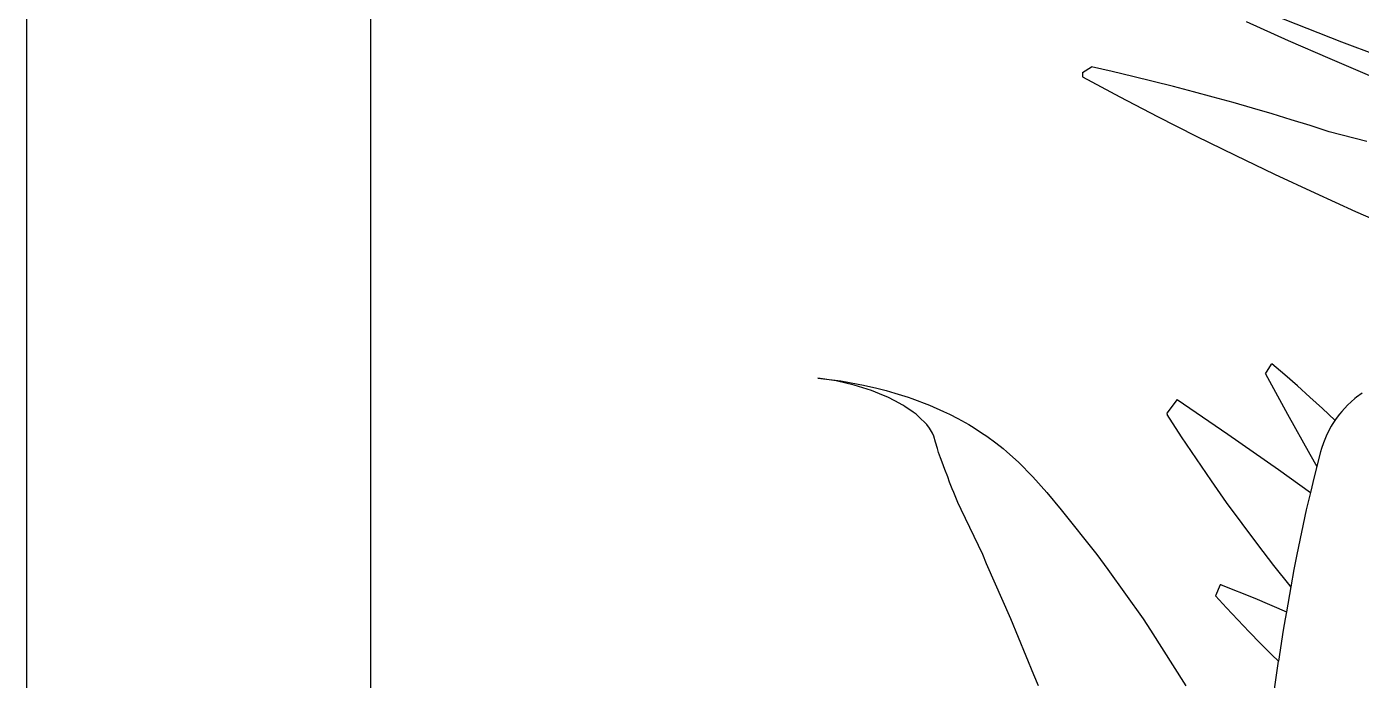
# Model space of a CAD drawing. Header units: metres. Extents: x 244.4 to 340.3, y -4.1 to 64.3.
# Drawn here: x 245.238 to 245.82, y 7.824 to 8.109 of the extents above; entities that cross this region are included whole.
import ezdxf

# ---------------------------------------------------------------- set-up
doc = ezdxf.new("R2010")
doc.units = ezdxf.units.M
doc.layers.add('Edges', color=7, linetype='Continuous')

# ---------------------------------------------------------------- blocks, each defined once
blk = doc.blocks.new('Novo+Sobrado2m fr')
for p, q in [((-10.34992, -1.87774), (-10.34992, 0.87226)), ((-10.19992, -1.42774), (-10.19992, -0.42774)), ((-9.80691, -1.10275), (-9.79186, -1.1087)), ((-9.79988, -1.11415), (-9.81815, -1.106)), ((-9.79186, -1.1087), (-9.77664, -1.11461)), ((-9.78159, -1.12213), (-9.79988, -1.11415)), ((-9.77664, -1.11461), (-9.76122, -1.12048)), ((-9.7633, -1.12996), (-9.78159, -1.12213)), ((-9.88963, -1.12808), (-9.88571, -1.1256)), ((-9.88963, -1.12808), (-9.8896, -1.12995)), ((-9.87669, -1.12765), (-9.88571, -1.1256)), ((-9.86773, -1.12976), (-9.87669, -1.12765)), ((-9.8896, -1.12995), (-9.87337, -1.13865)), ((-9.85884, -1.13192), (-9.86773, -1.12976)), ((-9.85002, -1.13415), (-9.85884, -1.13192)), ((-9.84127, -1.13642), (-9.85002, -1.13415)), ((-9.87337, -1.13865), (-9.85688, -1.14725)), ((-9.83259, -1.13875), (-9.84127, -1.13642)), ((-9.82399, -1.14114), (-9.83259, -1.13875)), ((-9.81546, -1.14358), (-9.82399, -1.14114)), ((-9.80701, -1.14607), (-9.81546, -1.14358)), ((-9.79863, -1.14862), (-9.80701, -1.14607)), ((-9.85688, -1.14725), (-9.84013, -1.15574)), ((-9.79034, -1.15121), (-9.79863, -1.14862)), ((-9.78213, -1.15386), (-9.79034, -1.15121)), ((-9.84013, -1.15574), (-9.82312, -1.16412)), ((-9.76563, -1.15814), (-9.78213, -1.15386)), ((-9.82312, -1.16412), (-9.80585, -1.17239)), ((-9.80585, -1.17239), (-9.78834, -1.18055)), ((-9.78834, -1.18055), (-9.77058, -1.18859)), ((-9.77058, -1.18859), (-9.75258, -1.19652)), ((-9.8099, -1.25939), (-9.80723, -1.25527)), ((-9.80702, -1.25513), (-9.80723, -1.25527)), ((-9.80145, -1.25985), (-9.80702, -1.25513)), ((-9.99707, -1.26255), (-10.00508, -1.2613)), ((-10.00508, -1.2613), (-9.99504, -1.26255)), ((-9.9892, -1.26436), (-9.99707, -1.26255)), ((-9.99504, -1.26255), (-9.98747, -1.26391)), ((-9.8099, -1.25939), (-9.80027, -1.27705)), ((-9.79593, -1.26467), (-9.80145, -1.25985)), ((-9.98162, -1.26673), (-9.9892, -1.26436)), ((-9.98747, -1.26391), (-9.98506, -1.26436)), ((-9.98506, -1.26436), (-9.97931, -1.26572)), ((-9.97643, -1.26883), (-9.98162, -1.26673)), ((-9.97931, -1.26572), (-9.97522, -1.26673)), ((-9.97522, -1.26673), (-9.97149, -1.26784)), ((-9.97149, -1.26784), (-9.96561, -1.26965)), ((-9.79046, -1.26959), (-9.79593, -1.26467)), ((-9.76763, -1.26784), (-9.77013, -1.26965)), ((-9.97449, -1.26965), (-9.97643, -1.26883)), ((-9.97146, -1.27121), (-9.97449, -1.26965)), ((-9.96793, -1.27311), (-9.97146, -1.27121)), ((-9.96711, -1.27364), (-9.96793, -1.27311)), ((-9.96351, -1.27612), (-9.96711, -1.27364)), ((-9.96561, -1.26965), (-9.96401, -1.27023)), ((-9.96401, -1.27023), (-9.95635, -1.27311)), ((-9.95635, -1.27311), (-9.95028, -1.27583)), ((-9.84836, -1.27067), (-9.85285, -1.27653)), ((-9.84836, -1.27067), (-9.8262, -1.28573)), ((-9.78503, -1.2746), (-9.79046, -1.26959)), ((-9.7741, -1.27311), (-9.77662, -1.27583)), ((-9.77088, -1.27023), (-9.7741, -1.27311)), ((-9.77013, -1.26965), (-9.77088, -1.27023)), ((-9.96217, -1.2771), (-9.96351, -1.27612)), ((-9.96052, -1.27856), (-9.96217, -1.2771)), ((-9.95809, -1.28093), (-9.96052, -1.27856)), ((-9.95028, -1.27583), (-9.94754, -1.2771)), ((-9.94754, -1.2771), (-9.94397, -1.27897)), ((-9.94397, -1.27897), (-9.93917, -1.2816)), ((-9.85285, -1.27653), (-9.85278, -1.27722)), ((-9.84644, -1.28695), (-9.85278, -1.27722)), ((-9.80027, -1.27705), (-9.79046, -1.29454)), ((-9.77966, -1.2797), (-9.78503, -1.2746)), ((-9.77959, -1.27977), (-9.78079, -1.2816)), ((-9.77959, -1.27977), (-9.77966, -1.2797)), ((-9.77908, -1.27897), (-9.77959, -1.27977)), ((-9.77764, -1.2771), (-9.77908, -1.27897)), ((-9.77662, -1.27583), (-9.77764, -1.2771)), ((-9.95748, -1.2816), (-9.95809, -1.28093)), ((-9.95631, -1.2832), (-9.95748, -1.2816)), ((-9.95505, -1.28532), (-9.95631, -1.2832)), ((-9.95449, -1.2866), (-9.95505, -1.28532)), ((-9.93917, -1.2816), (-9.93801, -1.28232)), ((-9.93801, -1.28232), (-9.93248, -1.28585)), ((-9.93248, -1.28585), (-9.93137, -1.2866)), ((-9.8262, -1.28573), (-9.80421, -1.30114)), ((-9.78309, -1.28585), (-9.7834, -1.2866)), ((-9.78124, -1.28232), (-9.78309, -1.28585)), ((-9.78079, -1.2816), (-9.78124, -1.28232)), ((-9.95378, -1.28929), (-9.95449, -1.2866)), ((-9.95283, -1.29207), (-9.95378, -1.28929)), ((-9.93137, -1.2866), (-9.9274, -1.28956)), ((-9.9274, -1.28956), (-9.92419, -1.29207)), ((-9.83999, -1.29657), (-9.84644, -1.28695)), ((-9.78463, -1.28956), (-9.78543, -1.29207)), ((-9.7834, -1.2866), (-9.78463, -1.28956)), ((-9.95236, -1.29372), (-9.95283, -1.29207)), ((-9.95154, -1.29611), (-9.95236, -1.29372)), ((-9.95078, -1.298), (-9.95154, -1.29611)), ((-9.92419, -1.29207), (-9.92267, -1.29339)), ((-9.92267, -1.29339), (-9.91757, -1.298)), ((-9.83344, -1.30608), (-9.83999, -1.29657)), ((-9.79046, -1.29454), (-9.78744, -1.29978)), ((-9.78584, -1.29339), (-9.787, -1.298)), ((-9.78543, -1.29207), (-9.78584, -1.29339)), ((-9.94968, -1.3012), (-9.95078, -1.298)), ((-9.94838, -1.30436), (-9.94968, -1.3012)), ((-9.91757, -1.298), (-9.91123, -1.30436)), ((-9.80421, -1.30114), (-9.79025, -1.31124)), ((-9.78744, -1.29978), (-9.78858, -1.30436)), ((-9.787, -1.298), (-9.78744, -1.29978)), ((-9.94754, -1.30669), (-9.94838, -1.30436)), ((-9.94638, -1.30956), (-9.94754, -1.30669)), ((-9.91123, -1.30436), (-9.90515, -1.31113)), ((-9.82679, -1.31548), (-9.83344, -1.30608)), ((-9.78858, -1.30436), (-9.79023, -1.31113)), ((-9.94568, -1.31113), (-9.94638, -1.30956)), ((-9.94392, -1.31553), (-9.94568, -1.31113)), ((-9.90515, -1.31113), (-9.89894, -1.31872)), ((-9.79025, -1.31124), (-9.79205, -1.31872)), ((-9.79023, -1.31113), (-9.79025, -1.31124)), ((-9.94253, -1.31861), (-9.94392, -1.31553)), ((-9.93312, -1.33817), (-9.94253, -1.31861)), ((-9.89894, -1.31872), (-9.88342, -1.33817)), ((-9.82003, -1.32477), (-9.82679, -1.31548)), ((-9.79205, -1.31872), (-9.79612, -1.33817)), ((-9.81317, -1.33394), (-9.82003, -1.32477)), ((-9.93142, -1.34224), (-9.93312, -1.33817)), ((-9.88342, -1.33817), (-9.87859, -1.34477)), ((-9.80621, -1.34301), (-9.81317, -1.33394)), ((-9.79612, -1.33817), (-9.79748, -1.34477)), ((-9.92082, -1.36625), (-9.93142, -1.34224)), ((-9.79915, -1.35195), (-9.80621, -1.34301)), ((-9.87859, -1.34477), (-9.8632, -1.36632)), ((-9.79748, -1.34477), (-9.79882, -1.35236)), ((-9.82961, -1.35139), (-9.83159, -1.35619)), ((-9.82922, -1.35143), (-9.82961, -1.35139)), ((-9.82922, -1.35143), (-9.81453, -1.35734)), ((-9.79882, -1.35236), (-9.80073, -1.36317)), ((-9.79882, -1.35236), (-9.79915, -1.35195)), ((-9.82678, -1.36152), (-9.83159, -1.35619)), ((-9.81453, -1.35734), (-9.80073, -1.36317)), ((-9.91091, -1.39066), (-9.92082, -1.36625)), ((-9.8632, -1.36632), (-9.86001, -1.3712)), ((-9.82192, -1.36676), (-9.82678, -1.36152)), ((-9.817, -1.37192), (-9.82192, -1.36676)), ((-9.80129, -1.36632), (-9.80214, -1.3712)), ((-9.80073, -1.36317), (-9.80129, -1.36632)), ((-9.86001, -1.3712), (-9.84457, -1.39553)), ((-9.81204, -1.37697), (-9.817, -1.37192)), ((-9.80214, -1.3712), (-9.80411, -1.38474)), ((-9.80703, -1.38194), (-9.81204, -1.37697)), ((-9.80411, -1.38474), (-9.80703, -1.38194)), ((-9.80603, -1.39799), (-9.80411, -1.38474)), ((-9.90884, -1.39553), (-9.91091, -1.39066))]:
    blk.add_line(p, q)

msp = doc.modelspace()

# ---------------------------------------------------------------- block references
at = {"layer": 'Edges'}
msp.add_blockref('Novo+Sobrado2m fr', (255.5882, 9.21727), dxfattribs=at)

doc.saveas('drawing.dxf')
